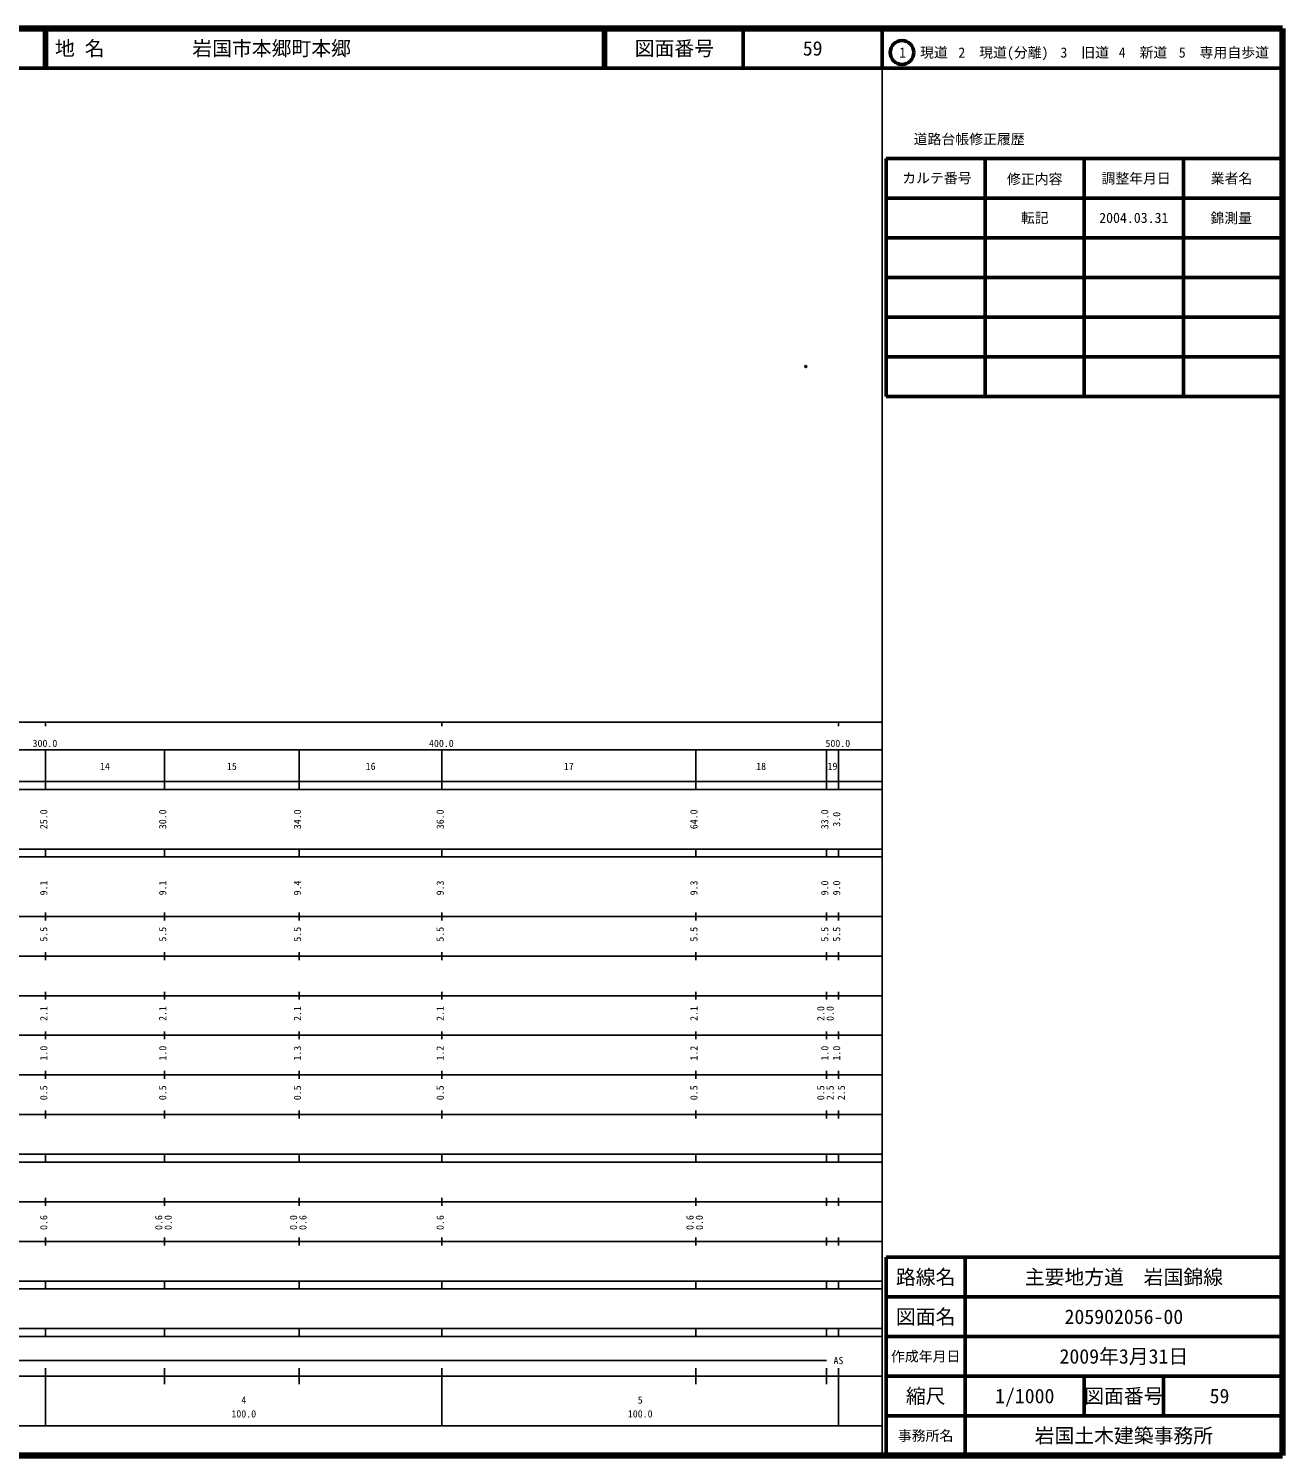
# Model space of a CAD drawing. Units: millimetres on the paper. Extents: x 40 to 680, y 20 to 380.
# Drawn here: x 363.7 to 680, y 20 to 380 of the extents above; entities that cross this region are included whole.
import ezdxf
from ezdxf.enums import TextEntityAlignment as Align

# ---------------------------------------------------------------- set-up
doc = ezdxf.new("R2010")
doc.units = ezdxf.units.MM
doc.header["$PDMODE"] = 32
doc.header["$PDSIZE"] = 0.5
doc.layers.add('M-OTRS', color=6, linetype='Continuous')
doc.layers.add('M-TTL-TXT', color=7, linetype='Continuous')
for name, color, linetype, lineweight in [('M-TTL', 2, 'Continuous', 140), ('M-TTL-BAND', 7, 'Continuous', 25), ('M-TTL-FRAM', 2, 'Continuous', 50), ('M-TTL-LINE', 7, 'Continuous', 50)]:
    doc.layers.add(name, color=color, linetype=linetype, lineweight=lineweight)
doc.styles.add('ＭＳ ゴシック', font='')
doc.styles.get('ＭＳ ゴシック').set_extended_font_data('MS Gothic')

msp = doc.modelspace()

# ---------------------------------------------------------------- linework, layer by layer
at = {"layer": 'M-OTRS'}
msp.add_point((559.763, 294.728), dxfattribs=at)
at = {"layer": 'M-TTL'}
for p, q in [((680, 380), (40, 380)), ((680, 20), (680, 380)), ((40, 20), (680, 20))]:
    msp.add_line(p, q, dxfattribs=at)
at = {"layer": 'M-TTL-BAND'}
for p, q in [((579, 20), (579, 370)), ((40, 205), (579, 205)), ((368, 205), (368, 204)), ((468, 205), (468, 204)), ((568, 205), (568, 204)), ((68, 198), (579, 198)), ((368, 188), (368, 198)), ((398, 188), (398, 198)), ((432, 188), (432, 198)), ((468, 188), (468, 198)), ((532, 188), (532, 198)), ((565, 188), (565, 198)), ((568, 188), (568, 198)), ((40, 190), (579, 190)), ((40, 188), (579, 188)), ((40, 173), (579, 173)), ((368, 171), (368, 173)), ((398, 171), (398, 173)), ((432, 171), (432, 173)), ((468, 171), (468, 173)), ((532, 171), (532, 173)), ((565, 171), (565, 173)), ((568, 171), (568, 173)), ((40, 171), (579, 171)), ((40, 156), (579, 156)), ((368, 155), (368, 157)), ((398, 155), (398, 157)), ((432, 155), (432, 157)), ((468, 155), (468, 157)), ((532, 155), (532, 157)), ((565, 155), (565, 157)), ((568, 155), (568, 157)), ((46, 146), (579, 146)), ((368, 145), (368, 147)), ((398, 145), (398, 147)), ((432, 145), (432, 147)), ((468, 145), (468, 147)), ((532, 145), (532, 147)), ((565, 145), (565, 147)), ((568, 145), (568, 147)), ((368, 135), (368, 137)), ((398, 135), (398, 137)), ((432, 135), (432, 137)), ((468, 135), (468, 137)), ((532, 135), (532, 137)), ((565, 135), (565, 137)), ((568, 135), (568, 137)), ((52, 136), (579, 136)), ((46, 126), (579, 126)), ((368, 125), (368, 127)), ((398, 125), (398, 127)), ((432, 125), (432, 127)), ((468, 125), (468, 127)), ((532, 125), (532, 127)), ((565, 125), (565, 127)), ((568, 125), (568, 127)), ((52, 116), (579, 116)), ((368, 115), (368, 117)), ((398, 115), (398, 117)), ((432, 115), (432, 117)), ((468, 115), (468, 117)), ((532, 115), (532, 117)), ((565, 115), (565, 117)), ((568, 115), (568, 117)), ((46, 106), (579, 106)), ((368, 105), (368, 107)), ((398, 105), (398, 107)), ((432, 105), (432, 107)), ((468, 105), (468, 107)), ((532, 105), (532, 107)), ((565, 105), (565, 107)), ((568, 105), (568, 107)), ((40, 96), (579, 96)), ((40, 94), (579, 94)), ((368, 94), (368, 96)), ((398, 94), (398, 96)), ((432, 94), (432, 96)), ((468, 94), (468, 96)), ((532, 94), (532, 96)), ((565, 94), (565, 96)), ((568, 94), (568, 96)), ((49, 84), (579, 84)), ((368, 83), (368, 85)), ((398, 83), (398, 85)), ((432, 83), (432, 85)), ((468, 83), (468, 85)), ((532, 83), (532, 85)), ((565, 83), (565, 85)), ((568, 83), (568, 85)), ((40, 74), (579, 74)), ((368, 73), (368, 75)), ((398, 73), (398, 75)), ((432, 73), (432, 75)), ((468, 73), (468, 75)), ((532, 73), (532, 75)), ((565, 73), (565, 75)), ((568, 73), (568, 75)), ((40, 64), (579, 64)), ((40, 62), (579, 62)), ((368, 62), (368, 64)), ((398, 62), (398, 64)), ((432, 62), (432, 64)), ((468, 62), (468, 64)), ((532, 62), (532, 64)), ((565, 62), (565, 64)), ((568, 62), (568, 64)), ((40, 52), (579, 52)), ((368, 50), (368, 52)), ((398, 50), (398, 52)), ((432, 50), (432, 52)), ((468, 50), (468, 52)), ((532, 50), (532, 52)), ((565, 50), (565, 52)), ((568, 50), (568, 52)), ((40, 50), (579, 50)), ((71, 44), (565, 44)), ((40, 40), (579, 40)), ((368, 27.5), (368, 42)), ((398, 38), (398, 42)), ((432, 38), (432, 42)), ((468, 27.5), (468, 42)), ((532, 38), (532, 42)), ((565, 38), (565, 42)), ((568, 27.5), (568, 42)), ((68, 27.5), (579, 27.5))]:
    msp.add_line(p, q, dxfattribs=at)
at = {"layer": 'M-TTL-FRAM'}
for p, q in [((580, 347.197), (580, 287.197)), ((580, 347.197), (680, 347.197)), ((580, 287.197), (680, 287.197)), ((680, 70), (580, 70)), ((580, 70), (580, 20))]:
    msp.add_line(p, q, dxfattribs=at)
at = {"layer": 'M-TTL-LINE'}
for p, q in [((367.75, 380), (367.75, 370)), ((368.25, 380), (368.25, 370)), ((508.747, 380), (508.747, 370)), ((509.247, 380), (509.247, 370)), ((543.997, 380), (543.997, 370)), ((579, 380), (579, 370)), ((40, 370), (680, 370)), ((605, 347.197), (605, 287.197)), ((630, 347.197), (630, 287.197)), ((655, 347.197), (655, 287.197)), ((580, 337.197), (680, 337.197)), ((580, 327.197), (680, 327.197)), ((580, 317.197), (680, 317.197)), ((580, 307.197), (680, 307.197)), ((580, 297.197), (680, 297.197)), ((600, 70), (600, 20)), ((680, 60), (580, 60)), ((680, 50), (580, 50)), ((680, 40), (580, 40)), ((630, 40), (630, 30)), ((650, 40), (650, 30)), ((680, 30), (580, 30))]:
    msp.add_line(p, q, dxfattribs=at)
msp.add_circle((584.031, 373.958), 3, dxfattribs=at)

# ---------------------------------------------------------------- texts
at = {"layer": 'M-TTL-BAND', "style": 'ＭＳ ゴシック'}
for s, p in [('300.0', (367.844, 198.195)), ('400.0', (467.844, 198.195)), ('500.0', (567.844, 198.195)), ('14', (383, 192.405)), ('15', (415, 192.405)), ('16', (450, 192.405)), ('17', (500, 192.405)), ('18', (548.5, 192.405)), ('19', (566.5, 192.405)), ('AS', (568, 42.5)), ('4', (418, 32.523)), ('5', (518, 32.523)), ('100.0', (418, 29.033)), ('100.0', (518, 29.033))]:
    msp.add_text(s, height=1.833, dxfattribs=at).set_placement(p, align=Align.BOTTOM_CENTER)
for s, p in [('25.0', (369, 180.5)), ('30.0', (399, 180.5)), ('34.0', (433, 180.5)), ('36.0', (469, 180.5)), ('64.0', (533, 180.5)), ('33.0', (566, 180.5)), ('3.0', (569, 180.5)), ('9.1', (369, 163.174)), ('9.1', (399, 163.174)), ('9.4', (433, 163.174)), ('9.3', (469, 163.174)), ('9.3', (533, 163.174)), ('9.0', (566, 163.174)), ('9.0', (569, 163.174)), ('5.5', (369, 151.5)), ('5.5', (399, 151.5)), ('5.5', (433, 151.5)), ('5.5', (469, 151.5)), ('5.5', (533, 151.5)), ('5.5', (566, 151.5)), ('5.5', (569, 151.5)), ('2.1', (369, 131.5)), ('2.1', (399, 131.5)), ('2.1', (433, 131.5)), ('2.1', (469, 131.5)), ('2.1', (533, 131.5)), ('2.0', (565, 131.5)), ('0.0', (567.37, 131.5)), ('1.0', (369, 121.5)), ('1.0', (399, 121.5)), ('1.3', (433, 121.5)), ('1.2', (469, 121.5)), ('1.2', (533, 121.5)), ('1.0', (566, 121.5)), ('1.0', (569, 121.5)), ('0.5', (369, 111.5)), ('0.5', (399, 111.5)), ('0.5', (433, 111.5)), ('0.5', (469, 111.5)), ('0.5', (533, 111.5)), ('0.5', (565, 111.5)), ('2.5', (567.37, 111.5)), ('2.5', (570.185, 111.5)), ('0.6', (369, 78.764)), ('0.6', (398, 78.764)), ('0.0', (400.37, 78.764)), ('0.0', (432, 78.764)), ('0.6', (434.37, 78.764)), ('0.6', (469, 78.764)), ('0.6', (532, 78.764)), ('0.0', (534.37, 78.764))]:
    msp.add_text(s, height=1.833, rotation=90, dxfattribs=at).set_placement(p, align=Align.BOTTOM_CENTER)
at = {"layer": 'M-TTL-TXT', "style": 'ＭＳ ゴシック'}
for s, p in [('地 名', (370.38, 375)), ('岩国市本郷町本郷', (405.024, 375))]:
    msp.add_text(s, height=3.666, dxfattribs=at).set_placement(p, align=Align.MIDDLE_LEFT)
for s, height, p in [('図面番号', 3.666, (526.622, 375)), ('59', 3.666, (561.497, 375)), ('1\u3000現道', 2.566, (589.448, 373.958)), ('2\u3000現道(分離)', 2.566, (609.619, 373.958)), ('3\u3000旧道', 2.566, (630.121, 373.958)), ('4\u3000新道', 2.566, (644.824, 373.958)), ('5\u3000専用自歩道', 2.566, (665.228, 373.958)), ('道路台帳修正履歴', 2.566, (600.968, 352.113)), ('カルテ番号', 2.566, (592.839, 342.277)), ('修正内容', 2.566, (617.509, 342.023)), ('調整年月日', 2.566, (643.089, 342.197)), ('業者名', 2.566, (667.134, 342.197)), ('転記', 2.566, (617.5, 332.245)), ('2004.03.31', 2.566, (642.5, 332.245)), ('錦測量', 2.566, (667.077, 332.189)), ('路線名', 3.666, (590, 65)), ('路線名', 3.666, (590, 65)), ('主要地方道\u3000岩国錦線', 3.666, (640, 65)), ('図面名', 3.666, (590, 55)), ('図面名', 3.666, (590, 55)), ('205902056-00', 3.666, (640, 55)), ('2009年3月31日', 3.666, (640, 45)), ('作成年月日', 2.566, (590, 45)), ('作成年月日', 2.566, (590, 45)), ('縮尺', 3.666, (590, 35)), ('縮尺', 3.666, (590, 35)), ('1/1000', 3.666, (615, 35)), ('図面番号', 3.666, (640, 35)), ('図面番号', 3.666, (640, 35)), ('59', 3.666, (664.125, 35)), ('事務所名', 2.566, (590, 25)), ('事務所名', 2.566, (590, 25)), ('岩国土木建築事務所', 3.666, (640, 25))]:
    msp.add_text(s, height=height, dxfattribs=at).set_placement(p, align=Align.MIDDLE_CENTER)

doc.saveas('drawing.dxf')
